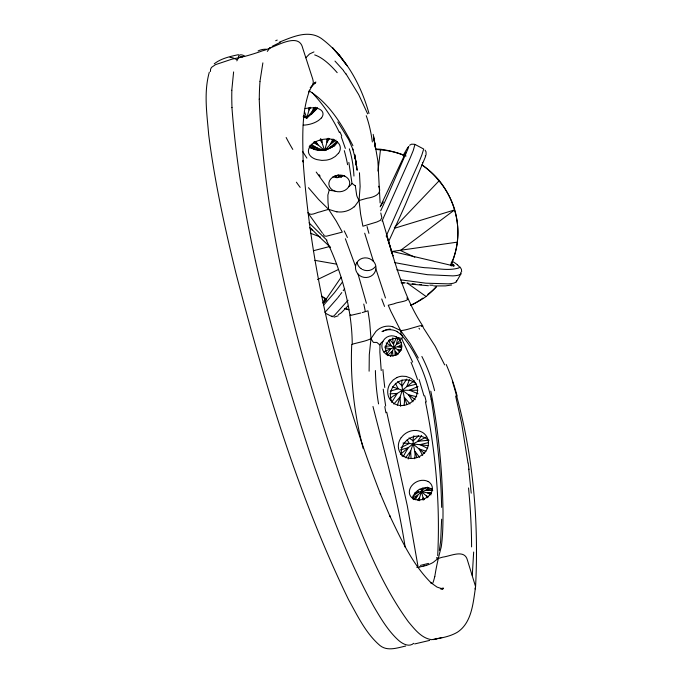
<?xml version="1.0" encoding="UTF-8"?>
<svg xmlns="http://www.w3.org/2000/svg" width="683" height="683" viewBox="0 0 683 683"><rect width="100%" height="100%" fill="white"/><g stroke="black" fill="none" stroke-linecap="round" stroke-linejoin="round"><path stroke-width="1.02" d="M473.66 552.035L472.286 575.393M323.503 234.073L324.109 235.942L326.397 236.224L342.311 232.118L336.249 221.096L328.651 209.365L318.628 199.504L308.468 187.705M379.987 344.394L379.868 352.146L381.225 370.536M441.636 519.191L440.655 541.038L439.348 550.43M231.81 90.13L233.612 71.92M425.671 155.784L425.68 155.622A5.669 0.504 -62.1 0 0 425.381 155.733L425.185 155.963M322.128 139.409L321.949 142.516L324.604 150.55L334.926 145.59M437.701 555.603C440.253 504.174 435.763 452.359 425.475 401.937M404.063 404.976C406.009 396.371 400.511 388.618 402.048 379.876M475.026 588.994L475.573 586.629C479.107 517.791 472.534 447.126 452.342 381.123M414.521 458.737C416.707 450.831 411.046 443.609 413.881 435.72M316.212 172.048L329.24 190.002L327.866 195.073L327.985 201.844A25.843 1.144 84 0 0 328.002 202.228L328.651 209.365L336.941 211.918M394.97 355.331C395.824 349.397 392.375 343.882 392.853 337.786M259.95 81.49L262.878 62.87M422.897 499.973L423.101 497.907L421.496 491.623L422.811 488.217M377.981 171.057L380.448 149.936A66.319 58.473 -14.2 0 0 376.222 149.449M475.385 588.259C473.012 603.746 471.603 622.853 457.388 632.227C449.704 636.761 440.381 638.238 431.656 639.664C421.42 638.298 414.607 629.154 408.391 621.795C379.517 581.993 362.118 535.31 344.608 489.754C301.024 363.808 264.458 232.963 259.224 99.12M412.634 362.101L401.783 338.862L402.68 335.712M380.781 213.011L381.857 217.638L380.414 220.327L376.837 221.992L362.904 226.218L360.607 214.086L359.045 200.571L360.129 186.536L359.463 172.773M405.625 152.821L380.149 206.847M332.006 315.794L332.049 316.596L332.638 316.613A118.313 9.75 -62.4 0 0 334.533 315.29L348.048 300.247M430.802 391.163C438.631 430.768 442.353 471.236 443.019 511.601C442.943 523.409 442.96 535.301 441.227 547.006C438.58 556.816 436.3 566.591 434.781 576.674M422.675 325.851L423.503 328.071M311.346 86.656C314.47 84.368 313.156 80.124 312.097 77.094L302.689 48.049C298.727 30.684 273.115 48.519 262.545 50.781A14.924 1.451 -18.2 0 1 256.91 52.753L254.008 53.684A45.787 4.405 -18.2 0 1 252.565 54.136L248.783 55.272A14.821 1.443 -18.2 0 1 243.754 56.587L231.853 59.19L215.512 64.646L211.474 67.404L210.543 69.35L210.458 71.51M397.805 337.718L396.319 344.505L393.929 347.408L390.411 356.594M335.882 177.529L336.275 175.77L337.607 175.258M426.072 154.785L426.047 151.891L425.116 150.166M309.57 107.982L306.812 118.022L303.448 116.981M328.139 138.222L324.604 150.55L313.668 149.432M418.636 500.571L421.496 491.623L431.724 488.704M408.221 459.027L412.967 443.95L426.226 437.043M209.322 72.133C203.602 92.47 206.966 113.984 208.682 134.636C214.573 181.328 224.75 227.345 235.891 273.029C264.816 384.29 298.036 495.363 348.27 599.085L349.022 600.519C357.866 616.39 365.968 633.585 380.055 645.589C387.56 651.548 397.386 647.825 405.693 646.05M397.395 405.113L402.296 390.292L414.111 380.764M309.689 90.139C301.203 113.011 302.74 138.017 303.167 161.982L303.09 160.479C310.996 274.959 339.272 387.722 380.653 494.552L380.226 493.544L390.189 516.809L389.703 515.656C401.203 539.579 412.523 564.628 431.733 583.487L430.427 582.377L437.043 587.09L442.951 589.07L441.133 588.942M409.476 379.654L406.778 386.527L415.938 384.264M380.713 210.774L382.224 207.487A290.395 19.269 -62.9 0 0 387.696 195.5L408.314 147.998A15.359 1.153 -62.2 0 0 408.699 146.725L408.69 146.563M396.405 337.539L393.528 344.147L389.651 339.374M236.822 60.872L238.666 57.449L240.997 56.715L242.61 57.005M322.828 303.047L323.264 302.108A13.25 0.973 -62.7 0 1 325.185 298.232M388.362 242.141L399.931 216.793A290.044 22.727 -62.9 0 0 405.301 204.772L425.347 157.039A15.342 1.357 -62.1 0 0 425.688 155.75L425.68 155.69M313.907 107.692L312.165 111.466L306.812 118.022L303.15 116.656M382.036 221.027L409.928 158.55A117.485 8.879 -62.5 0 0 413.3 150.362L414.871 144.685M386.16 236.147L418.551 163.126A117.408 9.639 -62.5 0 0 421.863 154.913L423.699 149.031L415.136 144.497M400.665 350.234L400.81 349.935A10.074 9.972 -67.6 0 0 397.233 337.428A10.083 9.972 -71 0 0 396.26 336.864M325.552 298.889L324.143 302.142L341.159 277.238M333.014 138.914L330.239 144.497L324.604 150.55L309.792 145.334M415.315 499.751L417.74 495.166L421.496 491.623L431.494 493.655M400.631 279.825L425.842 283.18L448.185 283.855A117.63 30.692 28.7 0 0 453.674 283.146L455.962 282.224L456.517 280.756M456.346 281.823L461.025 273.738L460.786 272.244M403.124 155.587L404.473 153.137A13.856 1.042 -62.2 0 1 407.777 147.605M308.767 92.009L313.164 83.932M403.166 456.705L408.229 447.698L412.967 443.95L428.309 445.649M378.706 186.237C382.728 194.254 373.507 197.361 367.249 198.207A29.659 3.142 -14.4 0 0 359.002 200.571L354.281 206.915M310.628 107.299L309.058 110.006L308.836 107.914M267.301 51.404L270.084 47.682L269.708 48.16M391.76 402.296L397.327 393.391L402.296 390.292L417.894 390.224M403.414 156.313L404.532 154.546M329.308 138.743L327.029 142.312L326.756 139.136M421.642 435.404L417.697 441.303L429.086 440.194M407.76 147.648L408.665 146.546M406.769 379.116L402.133 385.963L397.702 381.549M417.774 500.152L419.524 497.6L419.635 500.741M401.152 437.641L400.767 438.213A15.521 13.489 -32.1 0 0 404.601 456.807M380.38 206.317L383.394 202.006M338.401 153.274L335.302 156.433L331.776 158.524A15.957 11.543 -7.7 0 1 326.209 160.146L321.864 160.403L316.972 159.617A16.076 10.245 -7 0 1 310.184 146.273M342.132 282.446L337.991 288.072A323.486 22.317 -61.9 0 1 334.192 293.016L323.418 305.344M344.659 288.738L343.207 290.685M315.324 107.222L312.165 111.466L315.887 107.726M341.799 292.563L340.16 294.723M405.531 457.772L410.628 451.045L411.046 458.353M305.839 57.773L309.544 53.974L313.941 51.925M386.416 354.511L390.855 348.697L393.929 347.408L402.082 346.153M425.389 451.796L425.68 451.412A15.513 13.762 -26.8 0 0 422.657 432.484L422.103 432.219A15.478 13.754 -31.9 0 0 401.237 437.692M339.63 295.415L337.803 297.754M337.3 298.394L326.192 311.013A118.39 8.981 -62.4 0 1 324.749 312.165M321.181 118.039L320.856 118.424A16.708 8.691 -10.7 0 1 303.218 125.151M460.905 273.96L458.242 275.232A117.877 30.035 28.7 0 1 452.786 275.881L427.532 274.703L396.814 269.836M429.966 494.808L430.41 494.244A11.91 9.502 -22.4 0 0 429.223 482.215A11.927 9.562 -23.7 0 0 427.976 481.455M400.46 339.664L396.319 344.505L400.989 342.448M334.371 139.682L330.239 144.497L336.01 140.117M314.829 110.236L311.542 114.027L306.812 118.022L303.815 115.666M393.809 404.071L399.973 397.054L400.673 406.351M347.801 306.069L341.261 312.84L338.401 314.667M317.288 107.769L311.542 114.027L317.586 108.196M394.304 227.781L438.964 180.944A66.302 57.363 52.8 0 0 422.009 165.004M413.42 499.632L417.74 495.166L412.327 497.941M312.216 85.827L315.887 82.054L313.915 83.65M475.573 586.629L467.437 560.18C464.577 548.808 450.746 556.124 442.832 557.115A51.421 42.261 9 0 0 437.846 558.66L433.295 562.331A14.838 7.633 -19 0 1 426.687 565.2M418.542 435.822L413.215 440.825L409.006 437.931M336.984 177.904L339.229 175.83L344.326 175.522M387.252 355.63L392.529 350.942L392.964 356.082M336.804 141.535L329.727 147.767L324.604 150.55L314.103 141.475M400.366 454.477L408.229 447.698L400.434 449.892M214.249 63.809C221.087 58.431 230.103 56.467 238.452 54.666M350.755 314.752L350.166 315.512L360.769 313.01M428.813 487.705L425.569 490.3L432.74 490.531M413.753 643.318C408.682 647.732 401.8 643.437 397.788 639.664C387.807 630.298 380.747 618.363 373.883 606.658C348.757 561.298 330.572 512.515 313.369 463.723C275.24 348.065 241.133 229.377 231.93 107.453M412.771 496.174L418.764 492.016L421.496 491.623L427.882 497.258M328.421 148.467L325.808 150.226L322.743 149.901M389.558 398.599L397.327 393.391L389.933 393.852M401.536 344.403L398.001 346.759L401.928 347.869M336.89 143.217L329.727 147.767L334.55 145.513M310.227 87.415L310.816 87.048M272.15 46.35L280.226 42.346M338.179 315.777L334.072 317.177M409.587 145.257L411.55 144.181L414.701 144.284M396.755 377.622L393.28 379.885L390.095 383.624A15.205 14.223 -42.5 0 0 394.091 403.448M427.396 487.15L422.009 490.01L419.26 489.318M435.711 638.981L436.949 638.374M400.93 447.596L409.305 443.48L412.967 443.95L424.63 453.486M317.493 279.569L338.461 269.486M313.531 83.941L315.136 83.232L313.19 83.889M383.539 351.899L390.855 348.697L384.742 347.732M279.501 42.098C292.444 36.993 308.118 29.523 321.215 38.376C345.581 56.399 361.008 84.769 368.999 113.523M418.005 386.501L409.433 390.181L418.056 393.724M394.595 228.233L454.519 209.954A66.217 53.889 80.1 0 0 438.973 180.927M426.704 565.293L424.544 565.891M390.258 391.111L398.223 388.806L402.296 390.292L415.273 399.675M362.263 312.592L367.983 310.833L369.691 322.333L370.989 338.64L369.29 354.716L369.11 371.202M428.548 563.407L420.421 565.396M334.294 176.334L336.275 175.77M394.714 303.636C395.858 302.245 411.081 301.271 406.837 297.967M394.108 303.798L388.26 305.233L390.838 311.269L400.631 330.555L410.193 343.634L418.312 357.969M313.386 250.746L329.761 246.495M401.954 334.935L401.732 334.994A25.322 3.202 86.6 0 1 401.621 335.012L396.943 331.443L397.506 331.767C392.759 329.027 386.826 329.027 382.01 331.614L386.484 329.624L390.266 329.052M414.666 493.015L418.764 492.016L417.501 490.573M428.275 442.652L420.113 444.624L427.686 448.449M433.065 639.63L441.739 637.563M423.247 566.207L419.797 566.916M414.675 643.932L429.692 640.398M451.642 284.99L445.512 285.895L433.859 285.938M440.475 588.831L443.463 588.208L440.433 588.533M457.345 242.141L391.128 251.592M431.519 492.392L427.37 492.725L431.058 494.859M384.947 346.324L391.265 345.88L400.187 351.122M352.112 344.48L351.745 344.454C350.097 379.594 354.417 414.641 363.219 448.646M433.082 285.255L429.769 285.161M428.437 285.733L410.543 284.102M402.953 443.036L409.305 443.48L407.162 439.869M419.413 284.495L421.368 284.666M314.078 107.718L314.615 107.769A16.742 8.589 -13.4 0 1 321.403 118.031M401.613 350.029L397.591 349.576L399.342 352.078M402.731 282.506L405.19 282.856M401.109 282.736L404.02 283.197M314.82 260.343L336.71 264.176M309.203 146.717L317.544 148.271L311.252 144.292M394.851 262.639L415.401 266.413A309.971 73.312 27 0 0 424.783 267.71C435.899 267.992 447.877 271.236 458.814 267.958A14.932 3.816 29.7 0 0 459.309 267.207L459.249 266.951A5.498 1.409 29.8 0 0 458.643 265.986L457.32 264.756M391.453 251.224L453.922 265.986L453.913 265.217L451.002 263.023M331.878 139.434L332.322 139.545M416.724 396.763L408.554 394.774L412.891 401.809M309.715 147.682L320.762 150.431L319.2 149.901M392.827 326.833L400.631 330.555L401.083 333.825A4.525 0.572 86.7 0 0 401.408 334.883L401.467 334.952C417.185 353.248 426.201 376.512 431.357 399.845M392.435 386.868L398.223 388.806L395.355 383.257M425.927 451.224L419.055 448.868L422.7 455.365M310.458 233.244L320.284 236.984M329.24 190.002L329.744 190.198A12.234 9.724 -3.3 0 0 334.072 190.762M428.284 496.695L426.354 495.875L427.327 497.745M344.702 176.163L345.017 176.299A10.467 8.427 -7.1 0 1 348.834 186.613M414.794 257.218L400.46 250.482L454.519 209.954A66.02 49.167 -77.1 0 1 457.362 242.141A65.773 43.943 -56.9 0 1 450.942 264.995M413.642 498.931L413.113 498.633A11.91 9.289 -26.8 0 1 410.927 486.868A11.927 9.46 -27.3 0 1 411.892 485.57A11.901 9.553 -26.4 0 1 427.968 481.464M313.309 142.576L318.022 144.992L315.896 141.415M325.723 313.369L332.117 316.656M309.143 90.848C329.385 103.406 342.251 125.032 352.915 145.701M386.143 342.943L391.265 345.88L388.516 340.245M394.125 403.491L394.467 403.696A15.205 14.155 -37.3 0 0 397.489 404.976A15.188 14.019 -34.2 0 0 412.899 400.887M244.693 56.219C243.199 54.811 238.452 53.65 238.452 56.826M341.423 177.315L338.281 174.993M422.649 325.68L420.147 325.714L408.827 328.993A28.917 17.169 -21.8 0 1 400.605 330.632M407.29 283.112L426.098 296.516M354.767 185.46L351.984 183.368L348.859 162.443M326.978 240.288L309.032 222.846M330.581 247.417L321.778 239.161A298.591 73.201 30.6 0 1 313.608 231.119L311.03 228.498M334.969 61.069L343.549 70.528M398.189 354.238L395.32 351.31L396.755 355.211M309.501 227.499L312.421 230.504M311.926 92.478L312.669 93.247M313.412 94.032C323.896 105.532 332.809 118.535 339.451 132.622M409.979 403.926L404.626 397.626L406.88 404.549M307.913 212.618C310.569 216.69 316.494 212.234 320.165 211.832A29.489 3.253 -16.1 0 1 328.66 209.348M308.298 213.446L322.496 233.253M320.028 140.041L321.949 142.516L320.66 138.504M419.652 457.431L415.119 451.531L416.878 457.55M379.714 344.864L376.871 342.422L373.541 342.414A4.448 0.649 62.7 0 1 372.781 341.534L370.989 338.64L375.889 331.46A17.212 17.041 -71.2 0 1 392.853 326.756M437.854 558.677L436.813 557.507L436.915 558.352M424.322 499.615L423.101 497.907L423.622 499.913M355.356 186.024L356.663 195.125A4.619 1.084 63.6 0 0 357.277 196.969L359.045 200.571M345.777 73.516L358.669 94.578L367.676 113.907M423.947 328.694L435.165 346.187L444.65 364.893M337.795 122.018L348.791 139.75L353.145 149.978M306.872 158.123L302.552 151.336M460.009 266.951L461.426 269.333L461.64 271.86M422.572 325.603C404.575 298.351 396.319 266.49 386.68 235.686L392.956 255.971L382.54 220.43M326.517 240.561C342.072 272.415 352.018 310.031 352.24 344.232C355.775 343.225 359.36 342.439 362.912 341.509A28.746 17.135 -20.7 0 0 371.023 338.7M345.359 238.726L355.536 266.336A10.271 9.741 17.9 0 0 358.029 274.028L366.395 303.286M341.227 136.702L345.35 148.399M304.379 111.466L306.812 118.022M385.485 297.993L375.915 269.008A10.279 9.869 4.4 0 1 357.977 274.079M419.14 379.56L423.972 395.833M364.696 233.21L373.439 261.29A10.271 9.852 3.4 0 1 375.915 269.008M352.582 148.459L355.595 159.711L354.955 156.194L357.149 170.263L354.648 154.435L356.663 166.925L354.955 156.194M455.629 396.02L461.623 423.17L467.949 462.826M372.969 406.47C384.853 453.077 397.822 499.555 405.164 547.177M374.122 139.153L377.887 161.094L380.107 202.945M386.732 412.148L407.316 505.847L417.928 565.942M373.208 134.372L375.607 148.817L373.652 136.498M385.647 405.967L383.214 389.131M431.221 399.094C436.932 434.909 440.953 471.091 441.636 507.375M374.233 140.22L374.48 142.107M468.751 469.127L471.227 493.169M374.702 143.993L374.899 145.906M457.345 241.261A64.219 45.172 69.3 0 0 454.528 209.135A64.373 41.603 51.1 0 0 438.998 180.175A64.467 38.991 33.3 0 0 422.017 164.851M380.448 149.918A66.328 59.011 20.2 0 1 405.241 155.886M405.275 155.664A64.518 37.787 15.7 0 0 380.602 149.236A64.501 38.163 -1.9 0 0 376.316 149.039M457.081 243.353A64.04 49.159 88.5 0 1 450.942 264.714M410.56 305.446A65.295 35.072 -20 0 0 426.107 296.516A65.508 39.008 -38.1 0 0 436.565 286.578M422.871 298.104A63.647 56.006 -45.5 0 1 410.568 305.344M436.565 286.484A63.835 52.95 -70.3 0 1 427.746 294.399M348.774 309.766A65.133 32.229 15.7 0 1 344.872 308.537M348.791 309.672A63.442 58.268 20.4 0 1 344.906 308.392M326.491 299.692A65.209 33.715 33.6 0 1 321.497 296.106M326.576 299.385A63.553 57.065 53.8 0 1 321.531 296.012M451.984 261.094A13.455 3.449 29.8 0 1 457.354 264.756M415.435 284.119A308.673 76.539 26.9 0 1 412.361 283.786M409.219 283.402A308.673 76.539 26.9 0 1 406.82 283.086M451.215 265.935A2.493 2.322 78.8 0 1 453.879 266.054M450.865 265.252A2.689 2.339 -87.4 0 1 453.819 265.346M324.22 302.168A2.459 2.442 62.5 0 1 326.141 300.691M324.519 301.374A2.647 2.536 42.1 0 1 326.261 299.752M406.026 156.057A2.561 2.066 22 0 1 405.608 153.453M422.495 162.409A2.561 2.066 21.1 0 1 422.376 162.605M405.617 154.717A2.758 1.912 23.8 0 1 405.762 152.915M434.747 576.58A236.139 42.226 75 0 1 432.74 583.205M275.684 40.715A233.296 25.826 -49.7 0 1 277.23 40.075M258.08 50.977A321.437 70.776 68.3 0 1 266.49 49.253M259.284 99.266A281.387 50.866 75 0 1 260.001 81.618M418.969 328.241A166.806 90.805 54.1 0 1 419.627 329.129M446.221 364.509A183.078 138.82 52.2 0 1 457.123 395.995M468.196 463.185A205.703 44.233 75 0 1 468.99 469.503M468.555 487.952A333.099 62.605 76.3 0 1 471.577 546.887M379.961 344.377A11.756 11.551 -74 0 1 382.984 341.363M397.224 337.487A11.184 11.065 -73.1 0 1 401.817 338.802M421.872 356.483A147.767 131.17 45.4 0 1 434.584 390.685M411.046 362.297A166.191 89.618 60.9 0 1 417.484 379.475M424.749 395.841A222.47 164.774 52.1 0 1 426.252 401.971M384.555 306.419A158.456 126.355 60.8 0 1 381.72 298.949M368.931 233.347A159.66 111.722 49.2 0 1 367.078 226.577M354.059 206.753A17.809 14.36 -6.9 0 1 336.975 211.798M344.206 230.854A154.554 136.079 -61.7 0 1 347.399 237.505M355.553 266.336A10.279 9.741 17 0 1 362.588 258.234A10.279 9.741 17 0 1 373.37 261.35M363.774 304.055A153.444 138.854 -85.8 0 1 365.294 311.474M421.923 326.03A86.118 4.115 -26.2 0 1 421.539 326.38M419.789 566.967A14.411 7.539 -19.6 0 1 416.724 567.24M424.544 565.703A46.7 21.847 -18.5 0 1 423.255 566.019M231.998 107.607A280.465 44.463 74.2 0 1 231.861 90.267M229.992 57.372A318.79 51.908 75.6 0 1 236.523 59.575M239.502 57.688A242.772 19.653 15.6 0 1 240.399 57.389M384.768 387.466A168.351 44.933 87.1 0 1 382.89 369.529M385.904 412.814A229.292 118.074 -87.5 0 1 384.802 406.59M352.095 183.411A11.637 9.434 -6.1 0 1 348.782 186.596M344.292 150.653A170.101 62.153 -81.8 0 1 347.604 164.697M339.938 131.921A227.285 113.318 -67.4 0 1 341.748 135.985M292.785 149.415A172.389 22.889 48.9 0 1 286.151 137.505M320.139 176.171A176.982 13.139 52.3 0 1 319.106 174.677M335.122 191.274A10.467 8.401 -3.7 0 1 334.081 190.873A10.467 8.264 -3.4 0 1 329.556 180.841L329.667 180.56A10.441 8.247 -7.1 0 1 344.77 176.077M314.684 54.913A327.908 65.568 74.3 0 1 337.189 72.671M343.6 70.921A210.851 42.713 77 0 1 345.829 73.935M366.242 115.692A188.115 95.697 -67.1 0 1 372.363 141.979M354.929 185.4A1.938 0.896 26.1 0 1 355.527 186.058M349.346 148.817A153.692 92.265 -59.2 0 1 353.948 176.06M378.561 403.918A150.986 98.711 -87.5 0 1 375.402 370.545M300.17 187.355A156.919 73.593 29 0 1 296.388 182.19M388.618 355.553A9.912 9.707 -56.1 0 1 399.734 339.391M396.26 336.856A10.032 9.886 -76.1 0 0 383.53 340.347A10.083 9.929 -75.6 0 0 382.95 341.312A10.083 9.895 -71.6 0 0 385.827 353.99L386.117 354.187A10.049 9.912 -61.8 0 0 400.682 350.268M392.085 401.903A15.086 14.164 -36.8 0 1 396.789 382.89A15.086 14.164 -36.8 0 1 416.306 384.239M396.755 377.622A15.086 14.633 -48.4 0 1 402.091 376.196L406.163 376.444L410.62 378.143A15.205 14.531 -31.5 0 1 415.392 397.839L415.119 398.24A15.205 14.283 -33.5 0 1 412.967 400.947M402.261 456.338A15.402 13.293 -28.3 0 1 409.348 438.503A15.402 13.293 -28.3 0 1 428.634 440.834M425.261 451.805A15.496 13.199 -27.8 0 1 405.053 457.047M412.703 498.872A11.842 9.28 -24.6 0 1 420.071 489.079A11.842 9.28 -24.6 0 1 432.416 489.498M429.855 494.816A11.91 9.041 -23.9 0 1 413.736 498.914M317.066 108.238A16.682 7.914 -12.1 0 1 315.512 109.34M305.113 108.588A16.734 7.556 -12.3 0 1 313.924 107.888M337.573 141.842A15.999 10.262 -9.6 0 1 324.562 149.808A15.999 10.262 -9.6 0 1 309.51 146.785M328.438 139.067A16.068 9.673 -10.2 0 0 312.344 143.831A16.085 10.006 -9.1 0 0 310.253 145.914M332.348 139.52A16.076 10.808 -12.6 0 1 338.555 153.308M328.523 138.845A16.085 10.236 -11.1 0 1 331.938 139.349M331.725 146.555A33.8 23.862 -9.5 0 1 330.077 147.118M344.001 175.463A10.33 7.957 -6.6 0 1 332.962 176.795M348.791 186.596A10.467 8.461 -6.3 0 1 348.245 187.458A10.416 8.384 -3.9 0 1 335.165 191.197M360.94 268.573A10.117 9.63 13.4 0 1 357.107 262.562M361.631 269.025A10.125 9.682 14.7 0 1 361.205 268.743M375.18 266.831A10.117 9.707 14.1 0 1 362.366 269.426M335.165 50.721L332.604 47.81L341.065 57.5L335.165 50.721M344.667 62.529L338.58 54.478L347.109 65.764L344.667 62.529"/></g></svg>
